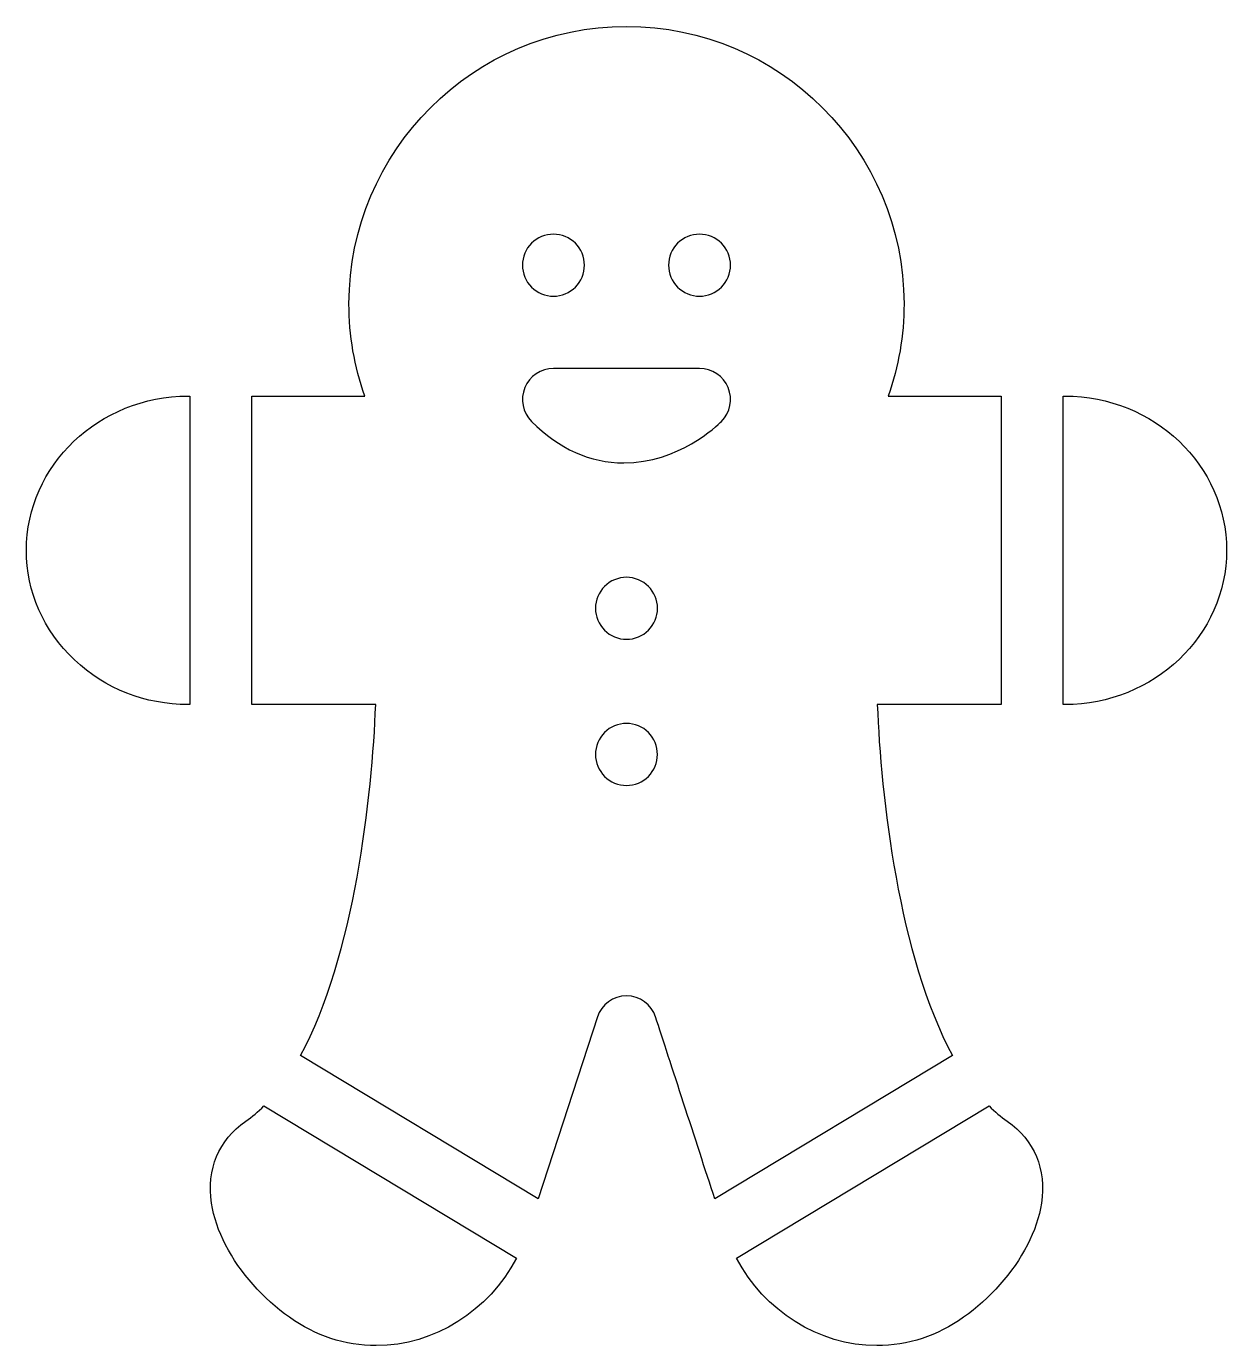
# Model space of a CAD drawing. Header units: centimetres. Extents: x -9.8 to 9.8, y -10.8 to 10.8.
import ezdxf

# ---------------------------------------------------------------- set-up
doc = ezdxf.new("R2010")
doc.units = ezdxf.units.CM
doc.header["$MEASUREMENT"] = 0
doc.layers.add('Layer 1', color=7, linetype='Continuous')

msp = doc.modelspace()

# ---------------------------------------------------------------- linework, layer by layer
at = {"layer": 'Layer 1'}
for points, knots in [([(5.336, -6.04811), (4.45415, -4.43184), (4.16011, -1.78826), (4.10435, -0.30379), (4.10435, -0.30379), (4.10435, -0.30379), (6.13141, -0.30379), (6.13141, -0.30379), (6.13141, -0.30379), (6.13141, -0.30379), (6.13141, 4.74442), (6.13141, 4.74442), (6.13141, 4.74442), (6.13141, 4.74442), (4.28245, 4.74442), (4.28245, 4.74442), (4.28245, 4.74442), (4.4527, 5.22747), (4.54095, 5.73829), (4.54095, 6.25405), (4.54095, 6.25405), (4.54095, 8.75791), (2.50393, 10.795), (0, 10.795), (0, 10.795), (-2.50393, 10.795), (-4.54095, 8.75791), (-4.54095, 6.25405), (-4.54095, 6.25405), (-4.54095, 5.73829), (-4.4527, 5.2274), (-4.28238, 4.74442), (-4.28238, 4.74442), (-4.28238, 4.74442), (-6.13149, 4.74442), (-6.13149, 4.74442), (-6.13149, 4.74442), (-6.13149, 4.74442), (-6.13149, -0.30379), (-6.13149, -0.30379), (-6.13149, -0.30379), (-6.13149, -0.30379), (-4.10414, -0.30379), (-4.10414, -0.30379), (-4.10414, -0.30379), (-4.15917, -1.78805), (-4.45242, -4.43177), (-5.3355, -6.0484), (-5.3355, -6.0484), (-5.3355, -6.0484), (-1.44457, -8.39531), (-1.44457, -8.39531), (-1.44457, -8.39531), (-1.44457, -8.39531), (-0.47607, -5.41662), (-0.47607, -5.41662), (-0.47607, -5.41662), (-0.40854, -5.20995), (-0.21721, -5.07103), (0, -5.07103), (0, -5.07103), (0.21735, -5.07103), (0.40868, -5.2098), (0.476, -5.41625), (0.476, -5.41625), (0.71189, -6.14013), (1.14078, -7.4593), (1.44471, -8.39523), (1.44471, -8.39523), (1.44471, -8.39523), (5.336, -6.04811), (5.336, -6.04811)], [0, 0, 0, 0, 0.05263158, 0.05263158, 0.05263158, 0.05263158, 0.10526316, 0.10526316, 0.10526316, 0.10526316, 0.15789474, 0.15789474, 0.15789474, 0.15789474, 0.21052632, 0.21052632, 0.21052632, 0.21052632, 0.26315789, 0.26315789, 0.26315789, 0.26315789, 0.31578947, 0.31578947, 0.31578947, 0.31578947, 0.36842105, 0.36842105, 0.36842105, 0.36842105, 0.42105263, 0.42105263, 0.42105263, 0.42105263, 0.47368421, 0.47368421, 0.47368421, 0.47368421, 0.52631579, 0.52631579, 0.52631579, 0.52631579, 0.57894737, 0.57894737, 0.57894737, 0.57894737, 0.63157895, 0.63157895, 0.63157895, 0.63157895, 0.68421053, 0.68421053, 0.68421053, 0.68421053, 0.73684211, 0.73684211, 0.73684211, 0.73684211, 0.78947368, 0.78947368, 0.78947368, 0.78947368, 0.84210526, 0.84210526, 0.84210526, 0.84210526, 0.89473684, 0.89473684, 0.89473684, 0.89473684, 1, 1, 1, 1]), ([(-1.55448, 7.24566), (-1.45961, 7.33987), (-1.32913, 7.39417), (-1.19581, 7.39417), (-1.19581, 7.39417), (-1.06176, 7.39417), (-0.93135, 7.3398), (-0.83714, 7.24566), (-0.83714, 7.24566), (-0.74227, 7.15145), (-0.68863, 7.02031), (-0.68863, 6.88699), (-0.68863, 6.88699), (-0.68863, 6.75367), (-0.74228, 6.62253), (-0.83714, 6.52832), (-0.83714, 6.52832), (-0.93142, 6.43411), (-1.06249, 6.37981), (-1.19581, 6.37981), (-1.19581, 6.37981), (-1.32913, 6.37981), (-1.45962, 6.43418), (-1.55448, 6.52832), (-1.55448, 6.52832), (-1.64869, 6.6226), (-1.70299, 6.75367), (-1.70299, 6.88699), (-1.70299, 6.88699), (-1.70299, 7.02031), (-1.64869, 7.15145), (-1.55448, 7.24566)], [0, 0, 0, 0, 0.11111111, 0.11111111, 0.11111111, 0.11111111, 0.22222222, 0.22222222, 0.22222222, 0.22222222, 0.33333333, 0.33333333, 0.33333333, 0.33333333, 0.44444444, 0.44444444, 0.44444444, 0.44444444, 0.55555556, 0.55555556, 0.55555556, 0.55555556, 0.66666667, 0.66666667, 0.66666667, 0.66666667, 0.77777778, 0.77777778, 0.77777778, 0.77777778, 1, 1, 1, 1]), ([(0.8367, 7.24566), (0.93157, 7.33987), (1.06205, 7.39417), (1.19537, 7.39417), (1.19537, 7.39417), (1.32942, 7.39417), (1.45983, 7.3398), (1.55404, 7.24566), (1.55404, 7.24566), (1.64825, 7.15145), (1.70255, 7.02031), (1.70255, 6.88699), (1.70255, 6.88699), (1.70255, 6.75367), (1.64818, 6.62253), (1.55404, 6.52832), (1.55404, 6.52832), (1.45976, 6.43411), (1.32934, 6.37981), (1.19537, 6.37981), (1.19537, 6.37981), (1.06205, 6.37981), (0.93156, 6.43418), (0.8367, 6.52832), (0.8367, 6.52832), (0.74249, 6.6226), (0.68819, 6.75367), (0.68819, 6.88699), (0.68819, 6.88699), (0.68819, 7.02031), (0.74249, 7.15145), (0.8367, 7.24566)], [0, 0, 0, 0, 0.11111111, 0.11111111, 0.11111111, 0.11111111, 0.22222222, 0.22222222, 0.22222222, 0.22222222, 0.33333333, 0.33333333, 0.33333333, 0.33333333, 0.44444444, 0.44444444, 0.44444444, 0.44444444, 0.55555556, 0.55555556, 0.55555556, 0.55555556, 0.66666667, 0.66666667, 0.66666667, 0.66666667, 0.77777778, 0.77777778, 0.77777778, 0.77777778, 1, 1, 1, 1]), ([(-1.66417, 4.88312), (-1.58566, 5.0727), (-1.40073, 5.19621), (-1.19559, 5.19621), (-1.19559, 5.19621), (-1.19559, 5.19621), (1.19559, 5.19621), (1.19559, 5.19621), (1.19559, 5.19621), (1.40073, 5.19621), (1.58566, 5.07256), (1.66417, 4.88312), (1.66417, 4.88312), (1.74268, 4.69354), (1.69928, 4.47538), (1.55418, 4.33036), (1.55418, 4.33036), (1.48461, 4.26079), (0.8484, 3.65046), (-0.04435, 3.65046), (-0.04435, 3.65046), (-0.59508, 3.65046), (-1.10313, 3.87923), (-1.55434, 4.33036), (-1.55434, 4.33036), (-1.69936, 4.47545), (-1.74268, 4.69368), (-1.66417, 4.88312)], [0, 0, 0, 0, 0.125, 0.125, 0.125, 0.125, 0.25, 0.25, 0.25, 0.25, 0.375, 0.375, 0.375, 0.375, 0.5, 0.5, 0.5, 0.5, 0.625, 0.625, 0.625, 0.625, 0.75, 0.75, 0.75, 0.75, 1, 1, 1, 1]), ([(-7.14593, 4.74442), (-7.14593, 4.74442), (-7.17355, 4.74442), (-7.17355, 4.74442), (-7.17355, 4.74442), (-8.6328, 4.74435), (-9.81989, 3.61193), (-9.81989, 2.22021), (-9.81989, 2.22021), (-9.81989, 1.54256), (-9.54017, 0.90562), (-9.03233, 0.42679), (-9.03233, 0.42679), (-8.53263, -0.04434), (-7.8725, -0.30385), (-7.17355, -0.30378), (-7.17355, -0.30378), (-7.17355, -0.30378), (-7.14593, -0.30379), (-7.14593, -0.30379), (-7.14593, -0.30379), (-7.14593, -0.30379), (-7.14593, 4.74442), (-7.14593, 4.74442)], [0, 0, 0, 0, 0.14285714, 0.14285714, 0.14285714, 0.14285714, 0.28571429, 0.28571429, 0.28571429, 0.28571429, 0.42857143, 0.42857143, 0.42857143, 0.42857143, 0.57142857, 0.57142857, 0.57142857, 0.57142857, 0.71428571, 0.71428571, 0.71428571, 0.71428571, 1, 1, 1, 1]), ([(7.17355, 4.74442), (7.17355, 4.74442), (7.14585, 4.74442), (7.14585, 4.74442), (7.14585, 4.74442), (7.14585, 4.74442), (7.14585, -0.30379), (7.14585, -0.30379), (7.14585, -0.30379), (7.14585, -0.30379), (7.17355, -0.30379), (7.17355, -0.30379), (7.17355, -0.30379), (8.63273, -0.30379), (9.81989, 0.82849), (9.81989, 2.22028), (9.81989, 2.22028), (9.81989, 3.61207), (8.63273, 4.74442), (7.17355, 4.74442)], [0, 0, 0, 0, 0.16666667, 0.16666667, 0.16666667, 0.16666667, 0.33333333, 0.33333333, 0.33333333, 0.33333333, 0.5, 0.5, 0.5, 0.5, 0.66666667, 0.66666667, 0.66666667, 0.66666667, 1, 1, 1, 1]), ([(0.50704, 1.27134), (0.50704, 1.13802), (0.45339, 1.00688), (0.35853, 0.91267), (0.35853, 0.91267), (0.26425, 0.81846), (0.13383, 0.76416), (-0.00014, 0.76416), (-0.00014, 0.76416), (-0.13346, 0.76416), (-0.26395, 0.81853), (-0.35881, 0.91267), (-0.35881, 0.91267), (-0.45302, 1.00695), (-0.50732, 1.13802), (-0.50732, 1.27134), (-0.50732, 1.27134), (-0.50732, 1.40466), (-0.45295, 1.53587), (-0.35881, 1.63001), (-0.35881, 1.63001), (-0.26394, 1.72422), (-0.13346, 1.77852), (-0.00014, 1.77852), (-0.00014, 1.77852), (0.13391, 1.77852), (0.26432, 1.72415), (0.35853, 1.63001), (0.35853, 1.63001), (0.45339, 1.53587), (0.50704, 1.40466), (0.50704, 1.27134)], [0, 0, 0, 0, 0.11111111, 0.11111111, 0.11111111, 0.11111111, 0.22222222, 0.22222222, 0.22222222, 0.22222222, 0.33333333, 0.33333333, 0.33333333, 0.33333333, 0.44444444, 0.44444444, 0.44444444, 0.44444444, 0.55555556, 0.55555556, 0.55555556, 0.55555556, 0.66666667, 0.66666667, 0.66666667, 0.66666667, 0.77777778, 0.77777778, 0.77777778, 0.77777778, 1, 1, 1, 1]), ([(0.35845, -1.47852), (0.26417, -1.57273), (0.13375, -1.62703), (-0.00022, -1.62703), (-0.00022, -1.62703), (-0.13354, -1.62703), (-0.26475, -1.57266), (-0.35889, -1.47852), (-0.35889, -1.47852), (-0.4531, -1.38358), (-0.5074, -1.25317), (-0.5074, -1.11985), (-0.5074, -1.11985), (-0.5074, -0.98653), (-0.45303, -0.85532), (-0.35889, -0.76118), (-0.35889, -0.76118), (-0.26402, -0.66697), (-0.13354, -0.61267), (-0.00022, -0.61267), (-0.00022, -0.61267), (0.13383, -0.61267), (0.26424, -0.66704), (0.35845, -0.76118), (0.35845, -0.76118), (0.45332, -0.85539), (0.50696, -0.9858), (0.50696, -1.11985), (0.50696, -1.11985), (0.50704, -1.25317), (0.45339, -1.3843), (0.35845, -1.47852)], [0, 0, 0, 0, 0.11111111, 0.11111111, 0.11111111, 0.11111111, 0.22222222, 0.22222222, 0.22222222, 0.22222222, 0.33333333, 0.33333333, 0.33333333, 0.33333333, 0.44444444, 0.44444444, 0.44444444, 0.44444444, 0.55555556, 0.55555556, 0.55555556, 0.55555556, 0.66666667, 0.66666667, 0.66666667, 0.66666667, 0.77777778, 0.77777778, 0.77777778, 0.77777778, 1, 1, 1, 1]), ([(-5.93391, -6.87216), (-6.02812, -6.96572), (-6.12669, -7.04961), (-6.23028, -7.12157), (-6.23028, -7.12157), (-6.67378, -7.42979), (-6.87267, -7.9071), (-6.79009, -8.46553), (-6.79009, -8.46553), (-6.65713, -9.3646), (-5.76351, -10.37759), (-4.8387, -10.67752), (-4.8387, -10.67752), (-4.59852, -10.75545), (-4.34875, -10.79492), (-4.09643, -10.79492), (-4.09643, -10.79492), (-3.14327, -10.79492), (-2.25408, -10.22464), (-1.80142, -9.36475), (-1.80142, -9.36475), (-1.80142, -9.36475), (-5.93391, -6.87216), (-5.93391, -6.87216)], [0, 0, 0, 0, 0.14285714, 0.14285714, 0.14285714, 0.14285714, 0.28571429, 0.28571429, 0.28571429, 0.28571429, 0.42857143, 0.42857143, 0.42857143, 0.42857143, 0.57142857, 0.57142857, 0.57142857, 0.57142857, 0.71428571, 0.71428571, 0.71428571, 0.71428571, 1, 1, 1, 1]), ([(6.23028, -7.12165), (6.12669, -7.04968), (6.02819, -6.96572), (5.93398, -6.87217), (5.93398, -6.87217), (5.93398, -6.87217), (1.80149, -9.36476), (1.80149, -9.36476), (1.80149, -9.36476), (2.25452, -10.22479), (3.14363, -10.795), (4.0965, -10.795), (4.0965, -10.795), (4.34882, -10.795), (4.59852, -10.75553), (4.83877, -10.6776), (4.83877, -10.6776), (5.76351, -10.37767), (6.65706, -9.36461), (6.79001, -8.46561), (6.79001, -8.46561), (6.87267, -7.90717), (6.67378, -7.42987), (6.23028, -7.12165)], [0, 0, 0, 0, 0.14285714, 0.14285714, 0.14285714, 0.14285714, 0.28571429, 0.28571429, 0.28571429, 0.28571429, 0.42857143, 0.42857143, 0.42857143, 0.42857143, 0.57142857, 0.57142857, 0.57142857, 0.57142857, 0.71428571, 0.71428571, 0.71428571, 0.71428571, 1, 1, 1, 1])]:
    msp.add_open_spline(points, degree=3, knots=knots, dxfattribs=at)

doc.saveas('drawing.dxf')
